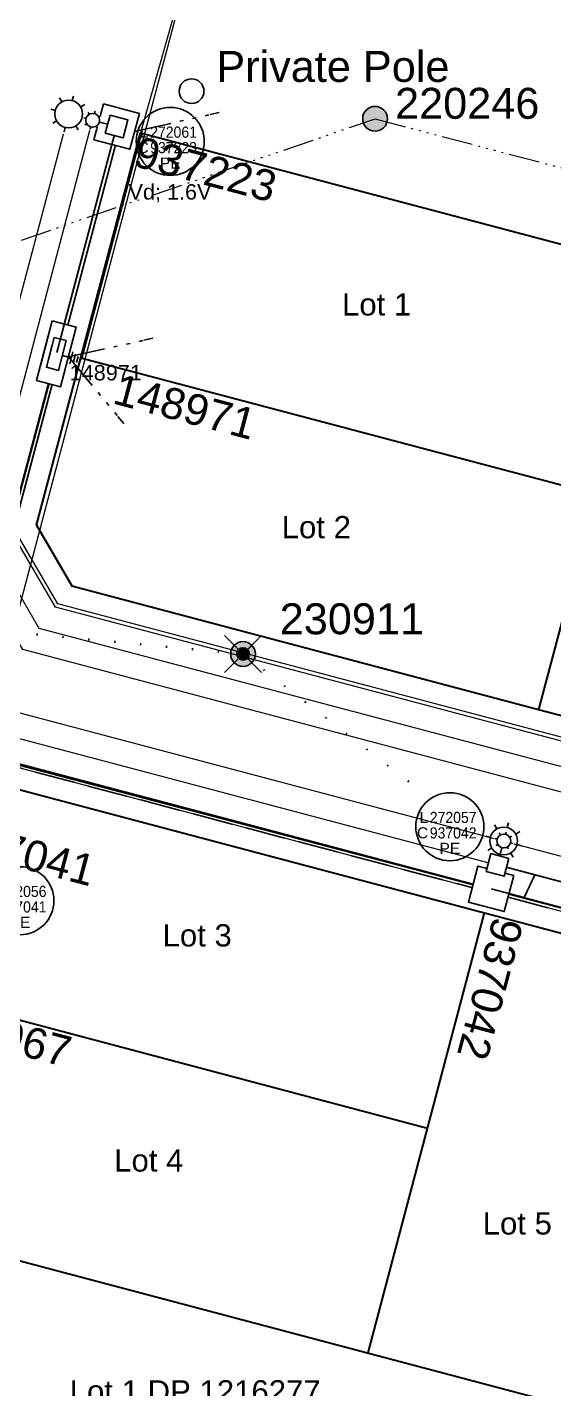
# Model space of a CAD drawing. Header units: metres. Extents: x 256054 to 262066, y 6173540 to 6179224.
# Drawn here: x 258763 to 258805.5, y 6175129 to 6175239 of the extents above; entities that cross this region are included whole.
import ezdxf
from ezdxf.enums import TextEntityAlignment as Align

# ---------------------------------------------------------------- set-up
doc = ezdxf.new("R2010")
doc.units = ezdxf.units.M
for name, pattern in [('Cable Remove', [1, 0, -1]), ('IE Trench LV', [5.5, 4, -1.5]), ('PHANTOM', [6.15, 3, -0.75, 0.3, -0.75, 0.3, -0.75, 0.3]), ('PHANTOMX2', [5.6, 2.5, -0.5, 0.15, -0.5, 0.15, -0.5, 0.15, -0.5, 0.15, -0.5])]:
    doc.linetypes.add(name, pattern=pattern)
doc.layers.get('0').update_dxf_attribs({"color": 6})
doc.layers.add('_User Miscellaneous12', color=252, linetype='Continuous', lineweight=13, plot=False, transparency=0.5)
for name, color, linetype, lineweight in [('_User_LV_Exist', 5, 'Continuous', 25), ('Cadastre Developer_SP_NEW', 54, 'Continuous', 15), ('Cadastre Land Parcels_SP_EXT', 96, 'Continuous', 15), ('Cadastre Roads_SP_EXT', 54, 'Continuous', 15), ('Services_SP_EXT', 42, 'PHANTOMX2', 20)]:
    doc.layers.add(name, color=color, linetype=linetype, lineweight=lineweight)
for name, color, linetype in [('Equip_SP_SL_NEW', 2, 'Continuous'), ('Mains_LV_New_T84', 2, 'Cable x'), ('Mains_LV_New_T94', 2, 'Cable o'), ('Mains_SL_NEW_R6', 2, 'Continuous'), ('Notes', 7, 'Continuous'), ('Notes_LV_MISC', 161, 'Continuous'), ('Services_SP_NEW_UG', 2, 'IE Trench LV'), ('SupportsOH_SP_TR_HV_LV_SL_EXT', 7, 'Continuous'), ('SupportsOH_SP_TR_HV_LV_SL_NEW', 2, 'Continuous'), ('SupportsUG_SP_LV_EXT', 7, 'Continuous'), ('SupportsUG_SP_LV_NEW', 2, 'Continuous'), ('SupportsUG_SP_LV_SL_NEW', 2, 'Continuous'), ('Trench_SP_NEW', 2, 'Continuous')]:
    doc.layers.add(name, color=color, linetype=linetype)
doc.styles.add('ieISOCP', font='arial.ttf', dxfattribs={"height": 1.5})
doc.styles.add('POLE_LABEL', font='arial.ttf', dxfattribs={"height": 2})
doc.styles.add('SL_LABEL', font='arial.ttf', dxfattribs={"height": 2})
doc.styles.get("Standard").update_dxf_attribs({"font": 'arial.ttf'})
doc.linetypes.add('Cable #', pattern='A,4,-0.1,["#",Standard,S=1.6,R=0,X=0,Y=-0.8],-1.35', length=5.45)
doc.linetypes.add('Cable New UG', pattern='A,6,-0.05,["X",Standard,S=1.8,R=0,X=0,Y=-0.94],-1.8', length=7.85)
doc.linetypes.add('Cable o', pattern='A,4,-0.01,["O",Standard,S=1.5,R=0,X=0,Y=-0.75],-1.6', length=5.61)
doc.linetypes.add('Cable x', pattern='A,5,-0.05,["X",Standard,S=1.5,R=0,X=0,Y=-0.75],-1.45', length=6.5)
doc.linetypes.add('IE Trench HV', pattern='A,4,-0.4,["/",Standard,S=2,R=0,X=0.25,Y=-1],-1.6', length=6)

# ---------------------------------------------------------------- blocks, each defined once
blk = doc.blocks.new('*U465')
blk.add_hatch(color=256).paths.add_polyline_path([(-1, 0, 1), (1, 0, 1)])
blk.add_lwpolyline([(-1, 0, 1), (1, 0, 1)], format="xyb", close=True)
at = {"flags": 8}
blk.add_attdef('pNumber', text='', height=2, dxfattribs=at).set_placement((2.32, 0.36), align=Align.MIDDLE_CENTER)
at = {"style": 'POLE_LABEL', "flags": 9}
for tag, p in [('STRUCTURE_PLANT_NUMBER', (1.18, -2.11)), ('STREET_CODE', (1.18, -2.34))]:
    blk.add_attdef(tag, text='', height=0.2, dxfattribs=at).set_placement(p, align=Align.MIDDLE_LEFT)
at = {"flags": 9}
for tag, p in [('OWNED_BY', (1.18, -2.54)), ('SPECIAL_USE', (1.18, -2.94)), ('STATE', (1.18, -3.14)), ('PARENT', (1.18, -2.74)), ('USAGE', (1.18, -3.34)), ('cLV', (1.18, -3.54)), ('cHV', (1.18, -4.14)), ('hDepth', (1.18, -3.74)), ('hDia', (1.18, -3.94)), ('LBRACKET', (1.18, -4.34)), ('cLinedev', (1.18, -5.54)), ('LExisting', (1.18, -4.54)), ('LANTNUMBER', (1.18, -4.74)), ('LOther', (1.18, -4.94)), ('LRemove', (1.18, -5.14)), ('LEGEND', (1.18, -5.34)), ('pExisting', (1.18, -5.94)), ('pFooting', (1.18, -6.54)), ('LOCATION', (1.18, -5.74)), ('PFNUMBER', (1.18, -6.14)), ('NEWPFNUMBER', (1.18, -6.34)), ('pNew', (1.18, -6.74)), ('pRelocate', (1.18, -7.14)), ('pRemove', (1.18, -7.34)), ('pReplace', (1.18, -7.54)), ('pStay', (1.18, -7.74)), ('pType', (1.18, -7.94)), ('cspan', (1.18, -8.14)), ('STREETNAME', (1.18, -8.34)), ('SUBURB', (1.18, -8.54)), ('NOTES', (1.18, -8.74)), ('OPERATED_BY', (1.18, -9.15)), ('MAINTAINED_BY', (1.18, -8.95))]:
    blk.add_attdef(tag, text='', height=0.2, dxfattribs=at).set_placement(p, align=Align.MIDDLE_LEFT)
at = {"flags": 1}
blk.add_attdef('Z', (1.18, -9.47), '', height=0.2, dxfattribs=at)
blk = doc.blocks.new('*U470')
blk.add_hatch(color=256).paths.add_polyline_path([(-1, 0, 1), (1, 0, 1)])
blk.add_lwpolyline([(-1, 0, 1), (1, 0, 1)], format="xyb", close=True)
at = {"flags": 8}
blk.add_attdef('pNumber', text='', height=2, dxfattribs=at).set_placement((-3.56, 3.82), align=Align.MIDDLE_CENTER)
at = {"style": 'POLE_LABEL', "flags": 9}
for tag, p in [('STRUCTURE_PLANT_NUMBER', (-4.7, 1.34)), ('STREET_CODE', (-4.7, 1.12))]:
    blk.add_attdef(tag, text='', height=0.2, dxfattribs=at).set_placement(p, align=Align.MIDDLE_LEFT)
at = {"flags": 9}
for tag, p in [('OWNED_BY', (-4.7, 0.92)), ('SPECIAL_USE', (-4.7, 0.52)), ('STATE', (-4.7, 0.32)), ('cLV', (-4.7, -0.08)), ('PARENT', (-4.7, 0.72)), ('USAGE', (-4.7, 0.12)), ('cHV', (-4.7, -0.68)), ('hDepth', (-4.7, -0.28)), ('hDia', (-4.7, -0.48)), ('LBRACKET', (-4.7, -0.88)), ('LExisting', (-4.7, -1.08)), ('cLinedev', (-4.7, -2.08)), ('LANTNUMBER', (-4.7, -1.28)), ('LOther', (-4.7, -1.48)), ('LRemove', (-4.7, -1.68)), ('LEGEND', (-4.7, -1.88)), ('LOCATION', (-4.7, -2.28)), ('pExisting', (-4.7, -2.48)), ('PFNUMBER', (-4.7, -2.68)), ('NEWPFNUMBER', (-4.7, -2.88)), ('pFooting', (-4.7, -3.08)), ('pNew', (-4.7, -3.28)), ('pRelocate', (-4.7, -3.68)), ('pRemove', (-4.7, -3.88)), ('pReplace', (-4.7, -4.08)), ('pStay', (-4.7, -4.28)), ('pType', (-4.7, -4.48)), ('cspan', (-4.7, -4.68)), ('STREETNAME', (-4.7, -4.88)), ('SUBURB', (-4.7, -5.08)), ('NOTES', (-4.7, -5.28)), ('MAINTAINED_BY', (-4.7, -5.5)), ('OPERATED_BY', (-4.7, -5.7))]:
    blk.add_attdef(tag, text='', height=0.2, dxfattribs=at).set_placement(p, align=Align.MIDDLE_LEFT)
at = {"flags": 1}
blk.add_attdef('Z', (-4.7, -6.01), '', height=0.2, dxfattribs=at)
blk = doc.blocks.new('*U466')
blk.add_hatch(color=256).paths.add_polyline_path([(-1, 0, 1), (1, 0, 1)])
at = {"ltscale": 10}
for p, q in [((-1.5, 1.5), (1.5, -1.5)), ((-1.5, -1.5), (1.5, 1.5))]:
    blk.add_line(p, q, dxfattribs=at)
blk.add_lwpolyline([(-1, 0, 1), (1, 0, 1)], format="xyb", close=True)
at = {"flags": 8}
blk.add_attdef('pNumber', text='', height=2, dxfattribs=at).set_placement((2.14, -1.78), align=Align.MIDDLE_CENTER)
at = {"style": 'POLE_LABEL', "flags": 9}
for tag, p in [('STRUCTURE_PLANT_NUMBER', (1, -4.25)), ('STREET_CODE', (1, -4.48))]:
    blk.add_attdef(tag, text='', height=0.2, dxfattribs=at).set_placement(p, align=Align.MIDDLE_LEFT)
at = {"flags": 9}
for tag, p in [('OWNED_BY', (1, -4.68)), ('SPECIAL_USE', (1, -5.08)), ('STATE', (1, -5.28)), ('cLV', (1, -5.68)), ('cHV', (1, -6.28)), ('PARENT', (1, -4.88)), ('USAGE', (1, -5.48)), ('hDepth', (1, -5.88)), ('hDia', (1, -6.08)), ('LBRACKET', (1, -6.48)), ('LExisting', (1, -6.68)), ('cLinedev', (1, -7.68)), ('LANTNUMBER', (1, -6.88)), ('LOther', (1, -7.08)), ('LRemove', (1, -7.28)), ('LEGEND', (1, -7.48)), ('LOCATION', (1, -7.88)), ('pExisting', (1, -8.08)), ('PFNUMBER', (1, -8.28)), ('NEWPFNUMBER', (1, -8.48)), ('pFooting', (1, -8.68)), ('pNew', (1, -8.88)), ('cspan', (1, -10.28)), ('STREETNAME', (1, -10.48)), ('SUBURB', (1, -10.68)), ('pRelocate', (1, -9.28)), ('pRemove', (1, -9.48)), ('pReplace', (1, -9.68)), ('pStay', (1, -9.88)), ('pType', (1, -10.08)), ('NOTES', (1, -10.88)), ('MAINTAINED_BY', (1, -11.09)), ('OPERATED_BY', (1, -11.29))]:
    blk.add_attdef(tag, text='', height=0.2, dxfattribs=at).set_placement(p, align=Align.MIDDLE_LEFT)
at = {"flags": 1}
blk.add_attdef('Z', (1, -11.61), '', height=0.2, dxfattribs=at)
blk = doc.blocks.new('*U384')
at = {"width": 0.9}
blk.add_attdef('ASSET_NUM', text='', height=2, dxfattribs=at).set_placement((4, 2), align=Align.MIDDLE_LEFT)
for tag, p, flags in [('SUBURB', (-2, 0), 1), ('STREETNAME', (-1.8, 0), 9), ('PARENT', (-1.6, 0), 9), ('NOTES', (-1.4, 0), 9), ('LOCATION', (-1.2, 0), 9), ('LEGEND', (-1, 0), 9), ('USAGE', (-0.8, 0), 9), ('SUPPORT_TYPE', (-0.6, 0), 9), ('STATE', (-0.4, 0), 9), ('OWNED_BY', (-0.2, 0), 9)]:
    blk.add_attdef(tag, p, '', height=0.2, rotation=270, dxfattribs=dict(flags=flags))
blk.add_wipeout([(-2.67, 0.36), (2.18, 1.58), (2.67, -0.36), (-2.18, -1.58)])
blk.add_lwpolyline([(-2.18, -1.58), (1.46, -0.67), (-0.97, -1.27), (2.67, -0.36), (2.18, 1.58), (-2.67, 0.36)], close=True)
blk = doc.blocks.new('PILLAR_NEW')
at = {"width": 0.9}
blk.add_attdef('ASSET_NUM', text='', height=2, dxfattribs=at).set_placement((4, 2), align=Align.MIDDLE_LEFT)
for tag, p, flags in [('SUBURB', (-2, 0), 1), ('STREETNAME', (-1.8, 0), 9), ('PARENT', (-1.6, 0), 9), ('NOTES', (-1.4, 0), 9), ('LOCATION', (-1.2, 0), 9), ('LEGEND', (-1, 0), 9), ('USAGE', (-0.8, 0), 9), ('SUPPORT_TYPE', (-0.6, 0), 9), ('STATE', (-0.4, 0), 9), ('OWNED_BY', (-0.2, 0), 9)]:
    blk.add_attdef(tag, p, '', height=0.2, rotation=270, dxfattribs=dict(flags=flags))
blk.add_wipeout([(1, 2.5), (1, -2.5), (-1, -2.5), (-1, 2.5)])
blk.add_lwpolyline([(-1, 2.5), (-1, -1.25), (-1, 1.25), (-1, -2.5), (1, -2.5), (1, 2.5)], close=True)
blk = doc.blocks.new('*U426')
at = {"ltscale": 0.1}
blk.add_circle((0, 0), 5.5, dxfattribs=at)
at = {"char_height": 1.8}
for s, insert, attachment_point in [('L', (-3.5, 1.5), 6), ('C', (-3.5, -1), 6), ('PE', (0, -2.6), 2)]:
    blk.add_mtext(s, dxfattribs=dict(at, insert=insert, attachment_point=attachment_point))
at = {"width": 0.9}
for tag, p in [('SNUMBER', (-3.25, 1.5)), ('CNUMBER', (-3.25, -1))]:
    blk.add_attdef(tag, text='', height=1.8, dxfattribs=at).set_placement(p, align=Align.MIDDLE_LEFT)
at = {"flags": 1}
blk.add_attdef('Z', (0, 0), '', height=0.2, dxfattribs=at)
blk = doc.blocks.new('COLUMN_NEW')
at = {"width": 0.9, "flags": 8}
blk.add_attdef('ASSET_NUM', text='', height=2, dxfattribs=at).set_placement((4, 2), align=Align.MIDDLE_LEFT)
at = {"flags": 1}
blk.add_attdef('Z', (-2.35, -1.81), '', height=0.2, rotation=270, dxfattribs=at)
at = {"ltscale": 10}
blk.add_wipeout([(-1.5, -1.5), (-1.5, 1.5), (1.5, 1.5), (1.5, -1.5)], dxfattribs=at)
blk.add_lwpolyline([(-1.5, 1.5), (-1.5, -1.5), (1.5, -1.5), (1.5, 1.5)], close=True)
at = {"flags": 9}
for tag, p in [('NOTES', (-2, -1.81)), ('SUBURB', (-1.8, -1.81)), ('STREETNAME', (-1.6, -1.81)), ('LOCATION', (-1.4, -1.81)), ('LEGEND', (-1.2, -1.81)), ('USAGE', (-1, -1.81)), ('STATE', (-0.8, -1.81)), ('OWNED_BY', (-0.6, -1.81)), ('COLUMN_TYPE', (-0.4, -1.81)), ('STREET_CODE', (-0.2, -1.81)), ('STRUCTURE_PLANT_NUMBER', (0.03, -1.81))]:
    blk.add_attdef(tag, text='', height=0.2, rotation=270, dxfattribs=at).set_placement(p, align=Align.MIDDLE_LEFT)
blk = doc.blocks.new('*U449')
at = {"style": 'SL_LABEL'}
for tag, height, rotation, flags, p in [('ASSET_NUM', 1, 75.1602, 8, (0.83, 7.02)), ('STREET_CODE', 0.001, 270, 9, (0, 0))]:
    blk.add_attdef(tag, text='', height=height, rotation=rotation, dxfattribs=dict(at, flags=flags)).set_placement(p, align=Align.MIDDLE_LEFT)
for tag, height, rotation, flags, p in [('LNUMBER', 1, 75.1602, 8, (2.76, 6.51)), ('LANTNUMBER', 0.2, 270, 9, (-1.4, 2.6)), ('LOUTREACH', 0.2, 270, 9, (-1.4, 2.2)), ('LOUTREACHVOCAB', 0.2, 270, 9, (-1.4, 2)), ('LRATECODE', 0.2, 270, 9, (-1.4, 1.8)), ('LREMOVE', 0.2, 270, 9, (-1.4, 1.6)), ('LREPLACE', 0.2, 270, 9, (-1.4, 1.4)), ('LTYPE', 0.2, 270, 9, (-1.4, 1.2)), ('LTYPEVOCAB', 0.2, 270, 9, (-1.4, 1)), ('LEGEND', 0.2, 270, 9, (-1.4, 0.8)), ('SUBURB', 0.2, 270, 9, (-1.4, 0.6)), ('STREETNAME', 0.2, 270, 9, (-1.4, 0.4)), ('LOCATION', 0.2, 270, 9, (-1.4, 0.2)), ('LNEW', 0.2, 270, 9, (-6.4, 0)), ('LMASTVOCAB', 0.2, 270, 9, (-6.2, 0)), ('LMAST', 0.2, 270, 9, (-6, 0)), ('LLAMPVOCAB', 0.2, 270, 9, (-5.8, 0)), ('LLAMP', 0.2, 270, 9, (-5.6, 0)), ('LEXIST', 0.2, 270, 9, (-5.4, 0)), ('LCHARGE3PERCENT', 0.2, 270, 9, (-5.2, 0)), ('LCHARGE3', 0.2, 270, 9, (-5, 0)), ('LCHARGE2PERCENT', 0.2, 270, 9, (-4.8, 0)), ('LCHARGE2', 0.2, 270, 9, (-4.6, 0)), ('LCHARGE1PERCENT', 0.2, 270, 9, (-4.4, 0)), ('LCHARGE1', 0.2, 270, 9, (-4.2, 0)), ('LCATEGORY', 0.2, 270, 9, (-4, 0)), ('LBRACKETVOCAB', 0.2, 270, 9, (-3.8, 0)), ('LBRACKET', 0.2, 270, 9, (-3.6, 0)), ('LKINGHEIGHT', 0.2, 270, 9, (-3.4, 0)), ('CREPLACE', 0.2, 270, 9, (-3.2, 0)), ('CREMOVE', 0.2, 270, 9, (-3, 0)), ('CNUMBER', 0.2, 270, 9, (-2.8, 0)), ('CNEW', 0.2, 270, 9, (-2.6, 0)), ('CEXIST', 0.2, 270, 9, (-2.4, 0)), ('USAGE', 0.2, 270, 9, (-2.2, 0)), ('STATE', 0.2, 270, 9, (-2, 0)), ('OWNED_BY', 0.2, 270, 9, (-1.8, 0)), ('ORIENTATION', 0.2, 270, 9, (-1.6, 0)), ('OPERATING_VOLTAGE', 0.2, 270, 9, (-1.4, 0)), ('MAINTAINED_BY', 0.2, 270, 9, (-1.4, -0.66)), ('NOTES', 0.2, 270, 9, (-1.4, 0)), ('NO_PHASES', 0.2, 270, 9, (-1.2, 0)), ('LANTERN_TYPE', 0.2, 270, 9, (-1, 0)), ('LANTERN_PURPOSE', 0.2, 270, 9, (-0.8, 0)), ('CONTROL_TYPE', 0.2, 270, 9, (-0.6, 0)), ('CONSTRUCTED_VOLTAGE', 0.2, 270, 9, (-0.4, 0))]:
    blk.add_attdef(tag, text='', height=height, rotation=rotation, dxfattribs=dict(flags=flags)).set_placement(p, align=Align.MIDDLE_LEFT)
for tag, p, height, flags in [('OPERATED_BY', (-1.4, -0.41), 0.2, 9), ('Z', (0, 0), 0.001, 1)]:
    blk.add_attdef(tag, p, '', height=height, rotation=270, dxfattribs=dict(flags=flags))
blk.add_wipeout([(1.46, 5.5), (2.32, 4.62), (2.66, 3.43), (1.78, 2.57), (0.59, 2.24), (-0.27, 3.11), (-0.61, 4.3), (0.27, 5.16)])
for p, q in [((0.27, 5.16), (0.46, 4.84)), ((1.31, 4.95), (1.41, 5.32)), ((2.32, 4.62), (2, 4.43)), ((-0.43, 4.25), (-0.06, 4.15)), ((-0.27, 3.11), (0.05, 3.3)), ((2.11, 3.58), (2.47, 3.48)), ((0, 0), (0.74, 2.78)), ((1.78, 2.57), (1.59, 2.89))]:
    blk.add_line(p, q)
blk.add_circle((1.02, 3.87), 1.12)
blk = doc.blocks.new('*U452')
at = {"width": 0.9, "flags": 8}
blk.add_attdef('ASSET_NUM', text='', height=2, dxfattribs=at).set_placement((4, 2), align=Align.MIDDLE_LEFT)
at = {"flags": 1}
blk.add_attdef('Z', (-2.35, -1.81), '', height=0.2, rotation=270, dxfattribs=at)
at = {"ltscale": 10}
blk.add_wipeout([(1.5, -1.5), (-1.5, -1.5), (-1.5, 1.5), (1.5, 1.5)], dxfattribs=at)
blk.add_lwpolyline([(-1.5, -1.5), (1.5, -1.5), (1.5, 1.5), (-1.5, 1.5)], close=True)
at = {"flags": 9}
for tag, p in [('NOTES', (-2, -1.81)), ('SUBURB', (-1.8, -1.81)), ('STREETNAME', (-1.6, -1.81)), ('LOCATION', (-1.4, -1.81)), ('LEGEND', (-1.2, -1.81)), ('USAGE', (-1, -1.81)), ('STATE', (-0.8, -1.81)), ('OWNED_BY', (-0.6, -1.81)), ('COLUMN_TYPE', (-0.4, -1.81)), ('STREET_CODE', (-0.2, -1.81)), ('STRUCTURE_PLANT_NUMBER', (0.03, -1.81))]:
    blk.add_attdef(tag, text='', height=0.2, rotation=270, dxfattribs=at).set_placement(p, align=Align.MIDDLE_LEFT)
blk = doc.blocks.new('*U453')
for tag, height, rotation, flags, p in [('LNUMBER', 1, 165.1651, 8, (-6.51, 2.76)), ('LANTNUMBER', 0.2, 270, 9, (-1.4, 2.6)), ('LOUTREACH', 0.2, 270, 9, (-1.4, 2.2)), ('LOUTREACHVOCAB', 0.2, 270, 9, (-1.4, 2)), ('LRATECODE', 0.2, 270, 9, (-1.4, 1.8)), ('LREMOVE', 0.2, 270, 9, (-1.4, 1.6)), ('LREPLACE', 0.2, 270, 9, (-1.4, 1.4)), ('LTYPE', 0.2, 270, 9, (-1.4, 1.2)), ('LTYPEVOCAB', 0.2, 270, 9, (-1.4, 1)), ('LEGEND', 0.2, 270, 9, (-1.4, 0.8)), ('SUBURB', 0.2, 270, 9, (-1.4, 0.6)), ('STREETNAME', 0.2, 270, 9, (-1.4, 0.4)), ('LOCATION', 0.2, 270, 9, (-1.4, 0.2)), ('LNEW', 0.2, 270, 9, (-6.4, 0)), ('LMASTVOCAB', 0.2, 270, 9, (-6.2, 0)), ('OPERATING_VOLTAGE', 0.2, 270, 9, (-1.4, 0)), ('MAINTAINED_BY', 0.2, 270, 9, (-1.4, -0.66)), ('NOTES', 0.2, 270, 9, (-1.4, 0)), ('NO_PHASES', 0.2, 270, 9, (-1.2, 0)), ('LANTERN_TYPE', 0.2, 270, 9, (-1, 0)), ('LANTERN_PURPOSE', 0.2, 270, 9, (-0.8, 0)), ('CONTROL_TYPE', 0.2, 270, 9, (-0.6, 0)), ('CONSTRUCTED_VOLTAGE', 0.2, 270, 9, (-0.4, 0))]:
    blk.add_attdef(tag, text='', height=height, rotation=rotation, dxfattribs=dict(flags=flags)).set_placement(p, align=Align.MIDDLE_LEFT)
at = {"style": 'SL_LABEL'}
for tag, height, rotation, flags, p in [('ASSET_NUM', 1, 165.1651, 8, (-7.02, 0.83)), ('STREET_CODE', 0.001, 270, 9, (0, 0))]:
    blk.add_attdef(tag, text='', height=height, rotation=rotation, dxfattribs=dict(at, flags=flags)).set_placement(p, align=Align.MIDDLE_LEFT)
for tag, p, height, flags in [('OPERATED_BY', (-1.4, -0.41), 0.2, 9), ('Z', (0, 0), 0.001, 1)]:
    blk.add_attdef(tag, p, '', height=height, rotation=270, dxfattribs=dict(flags=flags))
blk.add_wipeout([(-5.5, 1.46), (-4.62, 2.32), (-3.43, 2.66), (-2.57, 1.78), (-2.24, 0.59), (-3.11, -0.27), (-4.3, -0.61), (-5.16, 0.27)])
for p, q in [((-4.62, 2.32), (-4.43, 2)), ((-3.58, 2.11), (-3.48, 2.47)), ((-4.95, 1.31), (-5.32, 1.41)), ((-2.57, 1.78), (-2.89, 1.59)), ((-5.16, 0.27), (-4.84, 0.46)), ((-3.11, -0.27), (-3.3, 0.05)), ((0, 0), (-2.78, 0.74)), ((-4.25, -0.43), (-4.15, -0.06))]:
    blk.add_line(p, q)
blk.add_circle((-3.87, 1.02), 1.12)
at = {"flags": 9}
for tag, p in [('LMAST', (-6, 0)), ('LLAMPVOCAB', (-5.8, 0)), ('LLAMP', (-5.6, 0)), ('LEXIST', (-5.4, 0)), ('LCHARGE3PERCENT', (-5.2, 0)), ('LCHARGE3', (-5, 0)), ('LCHARGE2PERCENT', (-4.8, 0)), ('LCHARGE2', (-4.6, 0)), ('LCHARGE1PERCENT', (-4.4, 0)), ('LCHARGE1', (-4.2, 0)), ('LCATEGORY', (-4, 0)), ('LBRACKETVOCAB', (-3.8, 0)), ('LBRACKET', (-3.6, 0)), ('LKINGHEIGHT', (-3.4, 0)), ('CREPLACE', (-3.2, 0)), ('CREMOVE', (-3, 0)), ('CNUMBER', (-2.8, 0)), ('CNEW', (-2.6, 0)), ('CEXIST', (-2.4, 0)), ('USAGE', (-2.2, 0)), ('STATE', (-2, 0)), ('OWNED_BY', (-1.8, 0)), ('ORIENTATION', (-1.6, 0))]:
    blk.add_attdef(tag, text='', height=0.2, rotation=270, dxfattribs=at).set_placement(p, align=Align.MIDDLE_LEFT)
blk = doc.blocks.new('*U469')
at = {"layer": '_User_LV_Exist'}
for p, q in [((2.5, 1), (2.5, -1)), ((3, 0.75), (3, -0.75)), ((3.5, 0.5), (3.5, -0.5)), ((4, 0.25), (4, -0.25))]:
    blk.add_line(p, q, dxfattribs=at)
at = {"width": 0.9}
blk.add_attdef('ASSET_NUM', text='', height=2, dxfattribs=at).set_placement((4, 2), align=Align.MIDDLE_LEFT)
for tag, p, flags in [('SUBURB', (-2, 0), 1), ('STREETNAME', (-1.8, 0), 9), ('PARENT', (-1.6, 0), 9), ('NOTES', (-1.4, 0), 9), ('LOCATION', (-1.2, 0), 9), ('LEGEND', (-1, 0), 9), ('USAGE', (-0.8, 0), 9), ('SUPPORT_TYPE', (-0.6, 0), 9), ('STATE', (-0.4, 0), 9), ('OWNED_BY', (-0.2, 0), 9)]:
    blk.add_attdef(tag, p, '', height=0.2, rotation=270, dxfattribs=dict(flags=flags))
blk.add_wipeout([(1, 2.5), (1, -2.5), (-1, -2.5), (-1, 2.5)])
blk.add_lwpolyline([(-1, 2.5), (-1, -1.25), (-1, 1.25), (-1, -2.5), (1, -2.5), (1, 2.5)], close=True)
at = {"layer": '_User_LV_Exist'}
blk.add_line((1, 0), (2.5, 0), dxfattribs=at)
blk = doc.blocks.new('*U454')
at = {"style": 'SL_LABEL'}
for tag, height, rotation, flags, p in [('ASSET_NUM', 1, 75.1602, 8, (1.85, 10.89)), ('STREET_CODE', 0.001, 270, 9, (0, 0))]:
    blk.add_attdef(tag, text='', height=height, rotation=rotation, dxfattribs=dict(at, flags=flags)).set_placement(p, align=Align.MIDDLE_LEFT)
at = {"flags": 9}
for tag, p in [('LANTNUMBER', (-1.4, 2.6)), ('LOUTREACH', (-1.4, 2.2)), ('LOUTREACHVOCAB', (-1.4, 2)), ('LRATECODE', (-1.4, 1.8)), ('LREMOVE', (-1.4, 1.6)), ('LREPLACE', (-1.4, 1.4)), ('LTYPE', (-1.4, 1.2)), ('LTYPEVOCAB', (-1.4, 1)), ('LEGEND', (-1.4, 0.8)), ('SUBURB', (-1.4, 0.6)), ('STREETNAME', (-1.4, 0.4)), ('LOCATION', (-1.4, 0.2)), ('LNEW', (-6.4, 0)), ('LMASTVOCAB', (-6.2, 0)), ('LMAST', (-6, 0)), ('LLAMPVOCAB', (-5.8, 0)), ('LLAMP', (-5.6, 0)), ('LEXIST', (-5.4, 0)), ('LCHARGE3PERCENT', (-5.2, 0)), ('LCHARGE3', (-5, 0)), ('LCHARGE2PERCENT', (-4.8, 0)), ('LCHARGE2', (-4.6, 0)), ('LCHARGE1PERCENT', (-4.4, 0)), ('LCHARGE1', (-4.2, 0)), ('LCATEGORY', (-4, 0)), ('LBRACKETVOCAB', (-3.8, 0)), ('LBRACKET', (-3.6, 0)), ('LKINGHEIGHT', (-3.4, 0)), ('CREPLACE', (-3.2, 0)), ('CREMOVE', (-3, 0)), ('CNUMBER', (-2.8, 0)), ('CNEW', (-2.6, 0)), ('CEXIST', (-2.4, 0)), ('USAGE', (-2.2, 0)), ('STATE', (-2, 0)), ('OWNED_BY', (-1.8, 0)), ('ORIENTATION', (-1.6, 0)), ('OPERATING_VOLTAGE', (-1.4, 0)), ('MAINTAINED_BY', (-1.4, -0.66)), ('NOTES', (-1.4, 0)), ('NO_PHASES', (-1.2, 0)), ('LANTERN_TYPE', (-1, 0)), ('LANTERN_PURPOSE', (-0.8, 0)), ('CONTROL_TYPE', (-0.6, 0)), ('CONSTRUCTED_VOLTAGE', (-0.4, 0))]:
    blk.add_attdef(tag, text='', height=0.2, rotation=270, dxfattribs=at).set_placement(p, align=Align.MIDDLE_LEFT)
for tag, p, height, flags in [('OPERATED_BY', (-1.4, -0.41), 0.2, 9), ('Z', (0, 0), 0.001, 1)]:
    blk.add_attdef(tag, p, '', height=height, rotation=270, dxfattribs=dict(flags=flags))
blk.add_wipeout([(2.48, 9.36), (3.35, 8.49), (3.68, 7.3), (2.8, 6.44), (1.62, 6.1), (0.75, 6.98), (0.42, 8.17), (1.3, 9.03)])
for p, q in [((1.3, 9.03), (1.48, 8.71)), ((2.34, 8.82), (2.43, 9.18)), ((0.6, 8.12), (0.96, 8.02)), ((0.75, 6.98), (1.08, 7.17)), ((1.02, 3.87), (1.76, 6.65)), ((2.8, 6.44), (2.61, 6.76)), ((3.35, 8.49), (3.02, 8.3)), ((3.14, 7.45), (3.5, 7.35))]:
    blk.add_line(p, q)
blk.add_circle((2.05, 7.73), 1.12)
at = {"flags": 8}
blk.add_attdef('LNUMBER', text='', height=1, rotation=75.1602, dxfattribs=at).set_placement((3.78, 10.38), align=Align.MIDDLE_LEFT)
blk = doc.blocks.new('*U467')
blk.add_hatch(color=256).paths.add_polyline_path([(-1, 0, 1), (1, 0, 1)])
at = {"ltscale": 10}
for p, q in [((-1.5, 1.5), (1.5, -1.5)), ((-1.5, -1.5), (1.5, 1.5))]:
    blk.add_line(p, q, dxfattribs=at)
blk.add_lwpolyline([(-1, 0, 1), (1, 0, 1)], format="xyb", close=True)
at = {"flags": 8}
blk.add_attdef('pNumber', text='', height=2, dxfattribs=at).set_placement((2.32, 0.36), align=Align.MIDDLE_CENTER)
at = {"style": 'POLE_LABEL', "flags": 9}
for tag, p in [('STRUCTURE_PLANT_NUMBER', (1.18, -2.11)), ('STREET_CODE', (1.18, -2.34))]:
    blk.add_attdef(tag, text='', height=0.2, dxfattribs=at).set_placement(p, align=Align.MIDDLE_LEFT)
at = {"flags": 9}
for tag, p in [('OWNED_BY', (1.18, -2.54)), ('SPECIAL_USE', (1.18, -2.94)), ('STATE', (1.18, -3.14)), ('PARENT', (1.18, -2.74)), ('USAGE', (1.18, -3.34)), ('cLV', (1.18, -3.54)), ('cHV', (1.18, -4.14)), ('hDepth', (1.18, -3.74)), ('hDia', (1.18, -3.94)), ('LBRACKET', (1.18, -4.34)), ('cLinedev', (1.18, -5.54)), ('LExisting', (1.18, -4.54)), ('LANTNUMBER', (1.18, -4.74)), ('LOther', (1.18, -4.94)), ('LRemove', (1.18, -5.14)), ('LEGEND', (1.18, -5.34)), ('pExisting', (1.18, -5.94)), ('pFooting', (1.18, -6.54)), ('LOCATION', (1.18, -5.74)), ('PFNUMBER', (1.18, -6.14)), ('NEWPFNUMBER', (1.18, -6.34)), ('pNew', (1.18, -6.74)), ('pRelocate', (1.18, -7.14)), ('pRemove', (1.18, -7.34)), ('pReplace', (1.18, -7.54)), ('pStay', (1.18, -7.74)), ('pType', (1.18, -7.94)), ('cspan', (1.18, -8.14)), ('STREETNAME', (1.18, -8.34)), ('SUBURB', (1.18, -8.54)), ('NOTES', (1.18, -8.74)), ('OPERATED_BY', (1.18, -9.15)), ('MAINTAINED_BY', (1.18, -8.95))]:
    blk.add_attdef(tag, text='', height=0.2, dxfattribs=at).set_placement(p, align=Align.MIDDLE_LEFT)
at = {"flags": 1}
blk.add_attdef('Z', (1.18, -9.47), '', height=0.2, dxfattribs=at)
blk = doc.blocks.new('POLE_NEW')
at = {"width": 0.9, "flags": 8}
blk.add_attdef('pNumber', text='', height=2, dxfattribs=at).set_placement((3, 3), align=Align.MIDDLE_CENTER)
at = {"style": 'POLE_LABEL', "flags": 9}
for tag, p in [('STRUCTURE_PLANT_NUMBER', (1.15, 0.09)), ('STREET_CODE', (1.15, -0.2))]:
    blk.add_attdef(tag, text='', height=0.2, dxfattribs=at).set_placement(p, align=Align.MIDDLE_LEFT)
at = {"flags": 9}
for tag, height, p in [('OWNED_BY', 0.2, (1.15, -0.4)), ('SPECIAL_USE', 0.2, (1.15, -0.8)), ('STATE', 0.2, (1.15, -1)), ('PARENT', 0.2, (1.15, -0.6)), ('USAGE', 0.2, (1.15, -1.2)), ('cLV', 0.2, (1.15, -1.4)), ('hDepth', 0.2, (1.15, -1.6)), ('hDia', 0.2, (1.15, -1.8)), ('cHV', 0.2, (1.15, -2)), ('LBRACKET', 0.2, (1.15, -2.2)), ('cLinedev', 0.2, (1.15, -3.4)), ('LExisting', 0.2, (1.15, -2.4)), ('LANTNUMBER', 0.2, (1.15, -2.6)), ('LOther', 0.2, (1.15, -2.8)), ('LRemove', 0.2, (1.15, -3)), ('LEGEND', 0.2, (1.15, -3.2)), ('pExisting', 0.2, (1.15, -3.6)), ('pFooting', 0.2, (1.15, -4.2)), ('pNew', 0.2, (1.15, -4.4)), ('PFNUMBER', 0.2, (1.15, -3.8)), ('NEWPFNUMBER', 0.2, (1.15, -4)), ('pRelocate', 0.2, (1.15, -4.8)), ('pRemove', 0.2, (1.15, -5)), ('pReplace', 0.2, (1.15, -5.2)), ('pStay', 0.2, (1.15, -5.4)), ('pType', 0.2, (1.15, -5.6)), ('cspan', 0.2, (1.15, -5.8)), ('SUBURB', 0.2, (1.15, -6)), ('STREETNAME', 0.2, (1.15, -6.2)), ('LOCATION', 0.2, (1.15, -6.4)), ('NOTES', 0.2, (1.15, -6.6)), ('MAINTAINED_BY', 0.001, (1.15, -7.22)), ('OPERATED_BY', 0.2, (1.15, -6.89))]:
    blk.add_attdef(tag, text='', height=height, dxfattribs=at).set_placement(p, align=Align.MIDDLE_LEFT)
at = {"flags": 1}
blk.add_attdef('Z', (1.15, -7.59), '', height=0.001, dxfattribs=at)
blk.add_wipeout([(0.07, 1), (-0.06, 1), (-0.18, 0.98), (-0.3, 0.95), (-0.42, 0.91), (-0.53, 0.85), (-0.63, 0.77), (-0.73, 0.69), (-0.81, 0.59), (-0.87, 0.49), (-0.93, 0.37), (-0.97, 0.25), (-0.99, 0.13), (-1, 0.01), (-0.99, -0.12), (-0.97, -0.24), (-0.93, -0.36), (-0.88, -0.48), (-0.81, -0.58), (-0.73, -0.68), (-0.64, -0.77), (-0.54, -0.84), (-0.43, -0.9), (-0.31, -0.95), (-0.19, -0.98), (-0.07, -1), (0.06, -1), (0.18, -0.98), (0.3, -0.95), (0.42, -0.91), (0.53, -0.85), (0.63, -0.77), (0.73, -0.69), (0.81, -0.59), (0.87, -0.49), (0.93, -0.37), (0.97, -0.25), (0.99, -0.13), (1, -0.01), (0.99, 0.12), (0.97, 0.24), (0.93, 0.36), (0.88, 0.48), (0.81, 0.58), (0.73, 0.68), (0.64, 0.77), (0.54, 0.84), (0.43, 0.9), (0.31, 0.95), (0.19, 0.98)])
at = {"lineweight": -3}
blk.add_lwpolyline([(-1, 0, 1), (1, 0, 1)], format="xyb", close=True, dxfattribs=at)

msp = doc.modelspace()

# ---------------------------------------------------------------- linework, layer by layer
at = {"layer": '_User_LV_Exist', "color": 4, "linetype": 'Cable #', "flags": 128}
msp.add_lwpolyline([(258770.15, 6175230.83), (258769.8, 6175229.53), (258765.35, 6175212.71)], dxfattribs=at)
at = {"layer": '_User_LV_Exist', "color": 2, "linetype": 'Cable New UG', "ltscale": 0.7, "flags": 128}
msp.add_lwpolyline([(258736.09, 6175166.34), (258737.55, 6175165.91, 0.999979), (258738.51, 6175165.63), (258751.83, 6175161.69), (258765.32, 6175212.36)], format="xyb", dxfattribs=at)
at = {"layer": '_User_LV_Exist', "color": 1, "linetype": 'Cable New UG', "ltscale": 0.7, "flags": 128}
msp.add_lwpolyline([(258723.04, 6175175.25), (258720.85, 6175175.85), (258721.76, 6175179.12), (258738.44, 6175174.75), (258736.66, 6175168.48), (258738.23, 6175168.05, 1.309709), (258739.17, 6175167.79), (258750.58, 6175164.52), (258753.96, 6175177.75), (258755.24, 6175177.38, 0.894934), (258756.84, 6175177.32), (258761.89, 6175179.48), (258837.54, 6175159.54)], format="xyb", dxfattribs=at)
at = {"layer": '_User_LV_Exist', "color": 4, "linetype": 'Cable o', "flags": 128}
msp.add_lwpolyline([(258837.66, 6175160.03), (258837.01, 6175161.75), (258800.94, 6175171.31)], dxfattribs=at)
at = {"layer": 'Cadastre Developer_SP_NEW', "lineweight": 35}
for p, q in [((258813.68, 6175219.45), (258804.26, 6175183.88)), ((258763.72, 6175198.76), (258766.56, 6175193.87)), ((258790.49, 6175131.87), (258799.91, 6175167.44)), ((258753.73, 6175161.05), (258795.3, 6175150.04)), ((258748.92, 6175142.88), (258962.8, 6175086.22))]:
    msp.add_line(p, q, dxfattribs=at)
at = {"layer": 'Cadastre Land Parcels_SP_EXT', "linetype": 'Continuous'}
for points in [[(258831.32, 6175236.78), (258778.26, 6175252.27), (258772.11, 6175230.47), (258824.24, 6175216.66), (258831.32, 6175236.78)], [(258805.18, 6175127.98), (258748.92, 6175142.88), (258744.66, 6175125.42), (258800.57, 6175110.6), (258805.18, 6175127.98)]]:
    msp.add_lwpolyline(points, close=True, dxfattribs=at)
at = {"layer": 'Cadastre Roads_SP_EXT', "linetype": 'Continuous'}
msp.add_lwpolyline([(258772.5, 6175230.52), (258778.26, 6175252.27), (258784.02, 6175274.01), (258784.8, 6175276.98), (258786.36, 6175282.86), (258790.25, 6175297.56), (258780.59, 6175303.28), (258779.21, 6175304.1), (258768.16, 6175310.63), (258765.88, 6175290.09), (258765.16, 6175283.54), (258764.28, 6175280.72), (258761.2, 6175269.08), (258758.39, 6175258.45), (258755.32, 6175246.85), (258746.92, 6175215.08), (258745.7, 6175210.49), (258735.66, 6175172.55), (258730.31, 6175152.32), (258739.81, 6175147.64), (258749.31, 6175142.96), (258772.5, 6175230.52)], close=True, dxfattribs=at)
at = {"layer": 'Mains_LV_New_T84', "color": 2, "linetype": 'Cable New UG', "ltscale": 0.7, "flags": 128}
msp.add_lwpolyline([(258736.09, 6175166.34), (258737.55, 6175165.91, 0.999979), (258738.51, 6175165.63), (258751.83, 6175161.69), (258761.57, 6175198.47), (258764.68, 6175210.19), (258765.35, 6175212.71)], format="xyb", dxfattribs=at)
at = {"layer": 'Services_SP_EXT'}
msp.add_lwpolyline([(258751.91, 6175218.17), (258791.06, 6175231.61), (258814.21, 6175225.51), (258837.86, 6175219.41)], dxfattribs=at)
at = {"layer": 'Services_SP_EXT', "linetype": 'Cable Remove', "lineweight": 40, "ltscale": 2}
for points in [[(258744.9, 6175191.7), (258780.4, 6175188.36)], [(258780.4, 6175188.36), (258794.32, 6175177.62)]]:
    msp.add_lwpolyline(points, dxfattribs=at)
at = {"layer": 'Services_SP_NEW_UG', "color": 2, "linetype": 'PHANTOM', "flags": 128}
for points in [[(258766.29, 6175212.36), (258773.12, 6175213.87)], [(258766.29, 6175212.36), (258770.77, 6175206.98)]]:
    msp.add_lwpolyline(points, dxfattribs=at)
at = {"layer": 'Trench_SP_NEW', "linetype": 'IE Trench HV', "ltscale": 0.8, "flags": 128}
msp.add_lwpolyline([(258770.48, 6175230.9), (258761.77, 6175198.03)], dxfattribs=at)

# ---------------------------------------------------------------- block references
at = {"layer": 'Notes_LV_MISC', "linetype": 'IE Trench LV'}
ref = msp.add_blockref('*U426', (258762.38, 6175168.42), dxfattribs=dict(at, xscale=0.5, yscale=0.5, zscale=0.5))
ref.add_attrib('SNUMBER', '272056', dxfattribs={"layer": '0', "height": 0.9, "width": 0.9}).set_placement((258760.75, 6175169.17), align=Align.MIDDLE_LEFT)
ref.add_attrib('CNUMBER', '937041', dxfattribs={"height": 0.9, "width": 0.9}).set_placement((258760.75, 6175167.92), align=Align.MIDDLE_LEFT)
at = {"layer": 'SupportsOH_SP_TR_HV_LV_SL_EXT'}
ref = msp.add_blockref('*U470', (258791.06, 6175231.61), dxfattribs=at)
ref.add_attrib('ASSET_NUM', '220246', dxfattribs={"layer": '0', "height": 2.5, "style": 'POLE_LABEL'}).set_placement((258798.5, 6175234.11), align=Align.TOP_CENTER)
ref = msp.add_blockref('*U465', (258780.4, 6175188.36), dxfattribs=at)
ref.add_attrib('ASSET_NUM', '230911', dxfattribs={"layer": '0', "height": 2.5, "style": 'POLE_LABEL'}).set_placement((258783.36, 6175189.2), align=Align.BOTTOM_LEFT)
at = {"layer": 'SupportsUG_SP_LV_EXT'}
msp.add_blockref('*U467', (258780.4, 6175188.36), dxfattribs=at)
at = {"layer": 'SupportsUG_SP_LV_EXT', "xscale": 0.5, "yscale": 0.5, "zscale": 0.5}
msp.add_blockref('*U466', (258780.4, 6175188.36), dxfattribs=at)

# ---------------------------------------------------------------- texts
at = {"layer": 'Cadastre Developer_SP_NEW', "color": 1}
for s, p in [('Lot 1', (258788.39, 6175215.71)), ('Lot 2', (258783.52, 6175197.71)), ('Lot 3', (258773.9, 6175164.72)), ('Lot 4', (258769.99, 6175146.53)), ('Lot 5', (258799.75, 6175141.44)), ('Lot 1 DP 1216277', (258766.4, 6175127.87))]:
    msp.add_text(s, height=1.8, dxfattribs=at).set_placement(p)
at = {"layer": 'Notes_LV_MISC', "linetype": 'IE Trench LV', "insert": (258769.45, 6175226.33), "char_height": 1.25, "attachment_point": 1, "style": 'ieISOCP'}
msp.add_mtext_dynamic_manual_height_columns('\\pi1.7007;Vd; 1.6V', width=10.0785, gutter_width=7.5, heights=[0], dxfattribs=at)

# ---------------------------------------------------------------- next in the draw order: block references
at = {"layer": 'Equip_SP_SL_NEW', "linetype": 'IE Trench LV'}
msp.add_blockref('*U449', (258800.43, 6175169.38), dxfattribs=at)

# ---------------------------------------------------------------- next in the draw order: linework, layer by layer
at = {"layer": '_User Miscellaneous12', "color": 5, "flags": 128}
for points in [[(258743.12, 6175144.42), (258752.16, 6175178.53), (258761.34, 6175183.87), (258857.13, 6175158.49), (258872.7, 6175154.37, -0.019195), (258876.01, 6175153.42, -0.096183), (258888.99, 6175146.14, 0.170238), (258893.29, 6175144.43, 0.194137), (258898.23, 6175146.18, 0.236344), (258900.56, 6175151.99, 0.128283), (258899.39, 6175155.33, 0.177102), (258895.5, 6175158.15, 0.126051), (258892.03, 6175158.24, -0.04728), (258884.58, 6175157.62, -0.047139), (258877.28, 6175158.4, -0.016955), (258873.89, 6175159.23), (258762.62, 6175188.71), (258757.28, 6175197.89), (258766.32, 6175232)], [(258745.05, 6175143.9), (258753.88, 6175177.22), (258761.63, 6175181.73), (258856.62, 6175156.56), (258872.2, 6175152.43, -0.019291), (258875.39, 6175151.52, -0.096084), (258887.69, 6175144.62, 0.169802), (258893.21, 6175142.43, 0.194137), (258899.55, 6175144.68, 0.236344), (258902.56, 6175152.16, 0.128283), (258901.05, 6175156.44, 0.177102), (258896.05, 6175160.08, 0.124646), (258891.63, 6175160.2, -0.046995), (258884.6, 6175159.62, -0.047101), (258877.68, 6175160.36, -0.017), (258874.41, 6175161.15), (258763.94, 6175190.43), (258759.43, 6175198.18), (258768.25, 6175231.49)], [(258746.99, 6175143.39), (258755.6, 6175175.91), (258761.92, 6175179.58), (258856.1, 6175154.63), (258871.71, 6175150.49, -0.019393), (258874.76, 6175149.62, -0.095987), (258886.38, 6175143.11, 0.169482), (258893.12, 6175140.43, 0.194137), (258900.88, 6175143.18, 0.236344), (258904.55, 6175152.32, 0.128283), (258902.71, 6175157.56, 0.177102), (258896.6, 6175162, 0.123617), (258891.24, 6175162.17, -0.04672), (258884.62, 6175161.62, -0.047059), (258878.08, 6175162.31, -0.017046), (258874.94, 6175163.08), (258765.25, 6175192.15), (258761.57, 6175198.47), (258770.19, 6175230.98)]]:
    msp.add_lwpolyline(points, format="xyb", dxfattribs=at)
at = {"layer": '_User Miscellaneous12', "color": 3, "flags": 128}
msp.add_lwpolyline([(258747.28, 6175143.31), (258755.86, 6175175.71), (258761.96, 6175179.26), (258856.03, 6175154.34), (258871.63, 6175150.2, -0.019409), (258874.67, 6175149.33, -0.095972), (258886.19, 6175142.88, 0.169441), (258893.11, 6175140.13, 0.194137), (258901.08, 6175142.96, 0.236344), (258904.85, 6175152.35, 0.128283), (258902.96, 6175157.73, 0.177102), (258896.68, 6175162.29, 0.123485), (258891.18, 6175162.46, -0.046678), (258884.63, 6175161.92, -0.047052), (258878.14, 6175162.61, -0.017053), (258875.02, 6175163.37), (258765.45, 6175192.41), (258761.89, 6175198.51), (258770.48, 6175230.9)], format="xyb", dxfattribs=at)
at = {"layer": '_User Miscellaneous12', "flags": 128}
msp.add_lwpolyline([(258748.92, 6175142.88), (258757.32, 6175174.59), (258762.21, 6175177.43), (258855.59, 6175152.69), (258871.21, 6175148.55, -0.019502), (258874.14, 6175147.72, -0.095889), (258885.08, 6175141.59, 0.169232), (258893.04, 6175138.43, 0.194137), (258902.2, 6175141.69, 0.236344), (258906.54, 6175152.49, 0.128283), (258904.37, 6175158.68, 0.177102), (258897.15, 6175163.92, 0.122814), (258890.86, 6175164.13, -0.046446), (258884.64, 6175163.62, -0.047012), (258878.49, 6175164.27, -0.017095), (258875.47, 6175165.01), (258766.56, 6175193.87), (258763.72, 6175198.76), (258772.12, 6175230.47)], format="xyb", dxfattribs=at)
at = {"layer": 'Cadastre Developer_SP_NEW', "lineweight": 35}
for p, q in [((258766.56, 6175193.87), (258876.58, 6175164.72)), ((258762.21, 6175177.43), (258872.23, 6175148.28))]:
    msp.add_line(p, q, dxfattribs=at)
at = {"layer": 'Mains_LV_New_T84', "color": 2, "linetype": 'Cable New UG', "ltscale": 0.7, "flags": 128}
msp.add_lwpolyline([(258731.26, 6175171.74), (258737.52, 6175168.24), (258738.23, 6175168.05, 1.309709), (258739.17, 6175167.79), (258750.52, 6175164.55), (258753.88, 6175177.22), (258754.91, 6175176.92, 0.535793), (258756.52, 6175176.44), (258761.92, 6175179.58), (258837.59, 6175159.53)], format="xyb", dxfattribs=at)
at = {"layer": 'Trench_SP_NEW', "linetype": 'IE Trench LV', "ltscale": 0.8, "flags": 128}
msp.add_lwpolyline([(258755.86, 6175175.71), (258761.96, 6175179.26), (258837.49, 6175159.25), (258871.84, 6175150.15, -0.116741), (258886.21, 6175142.86, 0.121642), (258891.04, 6175140.41, 0.116136), (258896.04, 6175140.41, 0.313746), (258904.78, 6175149.83, 0.055852), (258904.85, 6175152.35, 0.128283), (258902.96, 6175157.73, 0.145326), (258897.87, 6175161.9)], format="xyb", dxfattribs=at)

# ---------------------------------------------------------------- next in the draw order: block references
at = {"layer": 'SupportsUG_SP_LV_NEW'}
ref = msp.add_blockref('PILLAR_NEW', (258765.32, 6175212.61), dxfattribs=dict(at, rotation=345.1680506740345))
ref.add_attrib('ASSET_NUM', '148971', dxfattribs={"layer": '0', "height": 2.5, "rotation": 345.1681}).set_placement((258770.08, 6175209.84), align=Align.MIDDLE_LEFT)
ref = msp.add_blockref('*U384', (258751.83, 6175161.69), dxfattribs=dict(at, rotation=241.1108400032186))
ref.add_attrib('ASSET_NUM', '148967', dxfattribs={"layer": '0', "height": 2.5, "rotation": 345.1602}).set_placement((258755.16, 6175159.13), align=Align.MIDDLE_LEFT)
at = {"layer": 'SupportsUG_SP_LV_SL_NEW'}
ref = msp.add_blockref('*U452', (258755.36, 6175175.02), dxfattribs=dict(at, rotation=255.1601523999617))
ref.add_attrib('ASSET_NUM', '937041', dxfattribs={"layer": '0', "height": 2.5, "rotation": 345.1602}).set_placement((258757.1, 6175173.76), align=Align.MIDDLE_LEFT)
ref = msp.add_blockref('COLUMN_NEW', (258800.43, 6175169.38), dxfattribs=dict(at, rotation=255.1601523999617))
ref.add_attrib('ASSET_NUM', '937042', dxfattribs={"layer": '0', "height": 2.5, "rotation": 255.1602}).set_placement((258801.85, 6175166.93), align=Align.MIDDLE_LEFT)

# ---------------------------------------------------------------- next in the draw order: linework, layer by layer
at = {"layer": 'Cadastre Developer_SP_NEW', "lineweight": 35}
for p, q in [((258763.72, 6175198.76), (258772.11, 6175230.47)), ((258772.11, 6175230.47), (258986, 6175173.8)), ((258767.3, 6175212.29), (258808.87, 6175201.28))]:
    msp.add_line(p, q, dxfattribs=at)
at = {"layer": 'Mains_SL_NEW_R6', "color": 2, "linetype": 'Cable o', "flags": 128}
msp.add_lwpolyline([(258837.54, 6175159.54), (258837.01, 6175161.75), (258803.95, 6175170.51), (258803.1, 6175168.67), (258800.43, 6175169.38)], dxfattribs=at)

# ---------------------------------------------------------------- next in the draw order: block references
at = {"layer": 'Notes_LV_MISC', "linetype": 'IE Trench LV'}
ref = msp.add_blockref('*U426', (258797.1, 6175174.4), dxfattribs=dict(at, xscale=0.5, yscale=0.5, zscale=0.5))
ref.add_attrib('SNUMBER', '272057', dxfattribs={"layer": '0', "height": 0.9, "width": 0.9}).set_placement((258795.48, 6175175.15), align=Align.MIDDLE_LEFT)
ref.add_attrib('CNUMBER', '937042', dxfattribs={"height": 0.9, "width": 0.9}).set_placement((258795.48, 6175173.9), align=Align.MIDDLE_LEFT)

# ---------------------------------------------------------------- next in the draw order: block references
at = {"layer": '_User_LV_Exist'}
ref = msp.add_blockref('*U469', (258765.32, 6175212.61), dxfattribs=dict(at, xscale=0.5, yscale=0.5, zscale=0.5, rotation=345.1680506740345))
ref.add_attrib('ASSET_NUM', '148971', dxfattribs={"layer": '0', "height": 1.25}).set_placement((258766.4, 6175211.09), align=Align.MIDDLE_LEFT)
at = {"layer": '_User_LV_Exist', "linetype": 'IE Trench LV', "xscale": 0.5, "yscale": 0.5, "zscale": 0.5}
msp.add_blockref('*U454', (258800.43, 6175169.38), dxfattribs=at)
at = {"layer": 'Equip_SP_SL_NEW', "linetype": 'IE Trench LV'}
msp.add_blockref('*U453', (258770.19, 6175230.98), dxfattribs=at)

# ---------------------------------------------------------------- next in the draw order: block references
at = {"layer": '_User_LV_Exist', "xscale": 0.5, "yscale": 0.5, "zscale": 0.5, "rotation": 255.1601523999617}
msp.add_blockref('COLUMN_NEW', (258800.94, 6175171.31), dxfattribs=at)
at = {"layer": 'SupportsUG_SP_LV_SL_NEW'}
ref = msp.add_blockref('*U452', (258770.19, 6175230.98), dxfattribs=dict(at, rotation=255.1601523999617))
ref.add_attrib('ASSET_NUM', '937223', dxfattribs={"layer": '0', "height": 2.5, "rotation": 345.1602}).set_placement((258771.74, 6175229.03), align=Align.MIDDLE_LEFT)

# ---------------------------------------------------------------- next in the draw order: block references
at = {"layer": '_User_LV_Exist', "linetype": 'IE Trench LV', "xscale": 0.5, "yscale": 0.5, "zscale": 0.5}
msp.add_blockref('*U453', (258770.19, 6175230.98), dxfattribs=at)
at = {"layer": 'Notes_LV_MISC', "linetype": 'IE Trench LV'}
ref = msp.add_blockref('*U426', (258774.52, 6175229.78), dxfattribs=dict(at, xscale=0.5, yscale=0.5, zscale=0.5))
ref.add_attrib('SNUMBER', '272061', dxfattribs={"layer": '0', "height": 0.9, "width": 0.9}).set_placement((258772.9, 6175230.53), align=Align.MIDDLE_LEFT)
ref.add_attrib('CNUMBER', '937223', dxfattribs={"height": 0.9, "width": 0.9}).set_placement((258772.9, 6175229.28), align=Align.MIDDLE_LEFT)

# ---------------------------------------------------------------- next in the draw order: linework, layer by layer
at = {"layer": 'Mains_LV_New_T94', "color": 2, "linetype": 'Cable New UG', "ltscale": 0.7, "flags": 128}
msp.add_lwpolyline([(258770.15, 6175230.83), (258769.8, 6175229.53), (258765.35, 6175212.71)], dxfattribs=at)

# ---------------------------------------------------------------- next in the draw order: block references
at = {"layer": 'SupportsOH_SP_TR_HV_LV_SL_NEW'}
ref = msp.add_blockref('POLE_NEW', (258776.24, 6175233.84), dxfattribs=at)
ref.add_attrib('ASSET_NUM', 'Private Pole', dxfattribs={"layer": '0', "height": 2.5, "style": 'POLE_LABEL'}).set_placement((258778.24, 6175235.84), align=Align.MIDDLE_LEFT)

# ---------------------------------------------------------------- next in the draw order: block references
at = {"layer": '_User_LV_Exist', "xscale": 0.5, "yscale": 0.5, "zscale": 0.5, "rotation": 255.1601523999617}
msp.add_blockref('*U452', (258770.19, 6175230.98), dxfattribs=at)

# ---------------------------------------------------------------- next in the draw order: linework, layer by layer
at = {"layer": 'Notes', "flags": 128}
msp.add_lwpolyline([(258767.38, 6175212.27), (258772.2, 6175230.44)], dxfattribs=at)
at = {"layer": 'Services_SP_NEW_UG', "color": 2, "linetype": 'PHANTOM', "flags": 128}
msp.add_lwpolyline([(258771.64, 6175230.59), (258778.47, 6175232.11)], dxfattribs=at)

doc.saveas('drawing.dxf')
